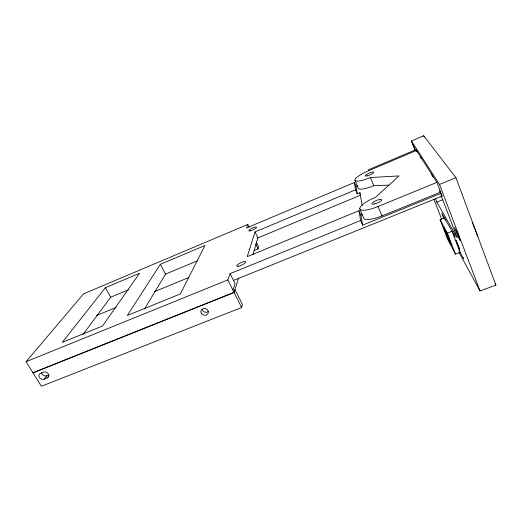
<?xml version="1.0" encoding="UTF-8"?>
<svg xmlns="http://www.w3.org/2000/svg" width="522" height="522" viewBox="0 0 522 522"><rect width="100%" height="100%" fill="white"/><g stroke="black" fill="none" stroke-linecap="round" stroke-linejoin="round"><path stroke-width="0.78" d="M249.144 227.214L247.813 224.421L83.579 293.834L26.1 361.694L41.355 386.267L241.64 307.53L242.469 304.567L235.037 289.658L234.124 292.49L33.043 372.878M254.312 250.501L258.07 248.955L258.605 247.036L256.23 242.051M252.922 254.775L257.888 237.921L255.036 231.912L355.56 189.812L354.36 182.517L246.541 227.964L247.813 224.421M255.036 231.912L247.239 256.622L358.999 210.692L360.878 215.149L362.581 225.145L441.057 193.329L442.121 196.109L233.484 280.451M238.73 277.821L234.052 292.346L32.958 372.747M232.962 290.154L235.089 283.674L230.104 273.652L360.611 220.499L358.999 210.692M241.64 307.53L227.846 279.923L230.104 273.652M144.587 308.907L165.526 274.115L197.407 260.824M160.345 264.302L127.303 315.516L180.344 293.919L204.957 245.497L160.345 264.302L165.526 274.115M82.991 334.478L110.71 297.201L128.471 289.788M47.124 378A3.602 2.982 29.5 0 0 48.298 373.902A3.602 2.982 29.5 0 0 43.541 372.166L40.579 373.347A3.602 2.975 29.6 0 0 39.424 377.426A3.602 2.975 29.6 0 0 44.174 379.168L47.124 378L48.84 375.723M44.174 379.168L46.765 375.749L48.964 374.874M105.372 287.681L62.288 342.38L102.527 325.996L139.518 273.293L105.372 287.681L110.71 297.201M476.305 232.447L455.934 177.702L423.694 135.733L411.44 140.973L415.251 150.858M436.888 182.393L415.975 149.625L368.362 169.813L368.604 170.74A15.895 3.471 -23.3 0 0 354.94 180.279A15.895 3.471 -23.3 0 0 370.398 177.526L399.023 175.934L375.612 197.257A18.531 4.737 -22.9 0 0 359.808 208.885A18.531 4.737 -22.9 0 0 378.052 206.503L436.888 182.393L440.601 192.122L381.941 215.925A18.453 4.952 -22.7 0 1 363.638 217.909L359.782 208.774M368.604 170.74L416.504 150.447L417.065 151.915M360.35 193.916L359.86 192.762L357.257 193.845L355.984 186.4L357.479 185.773M257.888 237.921L360.082 195.391M96.629 315.49L116.152 307.445M154.447 291.661L188.99 277.43M360.878 215.149L362.333 214.549M415.395 149.925L411.44 140.973L439.491 184.423L455.934 177.702M26.1 361.694L227.846 279.923M435.381 198.373L436.823 202.125L442.8 199.717M440.092 219.658L447.361 233.099L452.045 231.266L460.136 252.387L455.484 254.162L447.804 239.598L440.092 219.658L444.483 217.915L445.331 220.134M458.283 237.236L460.352 240.753L457.729 233.478L454.505 227.546L458.283 237.236L459.771 236.655M459.001 252.4L480.044 290.95L495.9 285.129L476.54 233.086M354.921 180.207L358.249 188.155A15.836 3.641 -23.2 0 0 373.752 185.688L388.916 185.127M439.759 190.784L440.601 192.122M439.772 191.261L441.057 193.329M440.842 194.053L442.121 196.109M495.045 283.74L495.9 285.129M440.966 196.35L442.219 198.399L457.265 237.81L436.823 202.125M455.347 237.099L441.703 213.009L443.733 218.281M458.995 250.319L463.614 258.703L463.295 257.868M255.734 244.081L258.07 248.955M360.611 220.499L362.581 225.145M354.36 182.517L355.984 186.4M355.56 189.812L357.257 193.845M378.052 206.503L381.941 215.925M370.398 177.526L373.752 185.688M420.36 156.496L421.163 158.59M415.975 149.625L416.549 151.112M447.361 233.099L455.484 254.162M434.03 199.521L441.658 219.286M431.603 174.113L432.699 176.978M454.147 234.711L454.473 235.552M439.491 184.423L480.044 290.95M423.694 135.733L424.269 137.234M359.86 192.762L362.19 205.322M208.219 311.608A3.739 3.386 20.8 0 1 202.158 309.337M46.765 375.749A3.563 2.956 29.7 0 1 41.571 372.427M472.182 222.685A10.988 0.842 68 0 1 472.854 224.114M473.213 224.897A10.988 0.842 68 0 1 475.411 230.13L477.297 235.2A10.988 0.842 68 0 1 477.76 236.603M456.071 240.472L459.614 249.412L456.071 240.472M447.478 234.809L443.791 227.951L447.7 238.058L451.484 245.196L447.478 234.809M250.423 230.835A4.248 0.959 -25.6 0 0 256.511 227.344A4.248 0.959 -25.6 0 0 251.089 228.714A4.248 0.959 -25.6 0 0 250.423 230.835M238.6 266.233A4.92 1.285 -26.1 0 0 245.686 262.083A4.92 1.285 -26.1 0 0 239.494 263.388A4.92 1.285 -26.1 0 0 238.6 266.233M201.244 313.187A3.778 3.413 20.7 0 0 207.697 313.976A3.778 3.413 20.7 0 0 204.833 308.43A3.778 3.413 20.7 0 0 201.244 313.187M367.645 175.783A4.541 0.992 -23.3 0 0 373.667 172.293A4.541 0.992 -23.3 0 0 367.155 174.12A4.541 0.992 -23.3 0 0 367.645 175.783M374.698 203.919A5.292 1.351 -22.9 0 0 381.699 199.75A5.292 1.351 -22.9 0 0 374.033 201.655A5.292 1.351 -22.9 0 0 374.698 203.919"/></g></svg>
